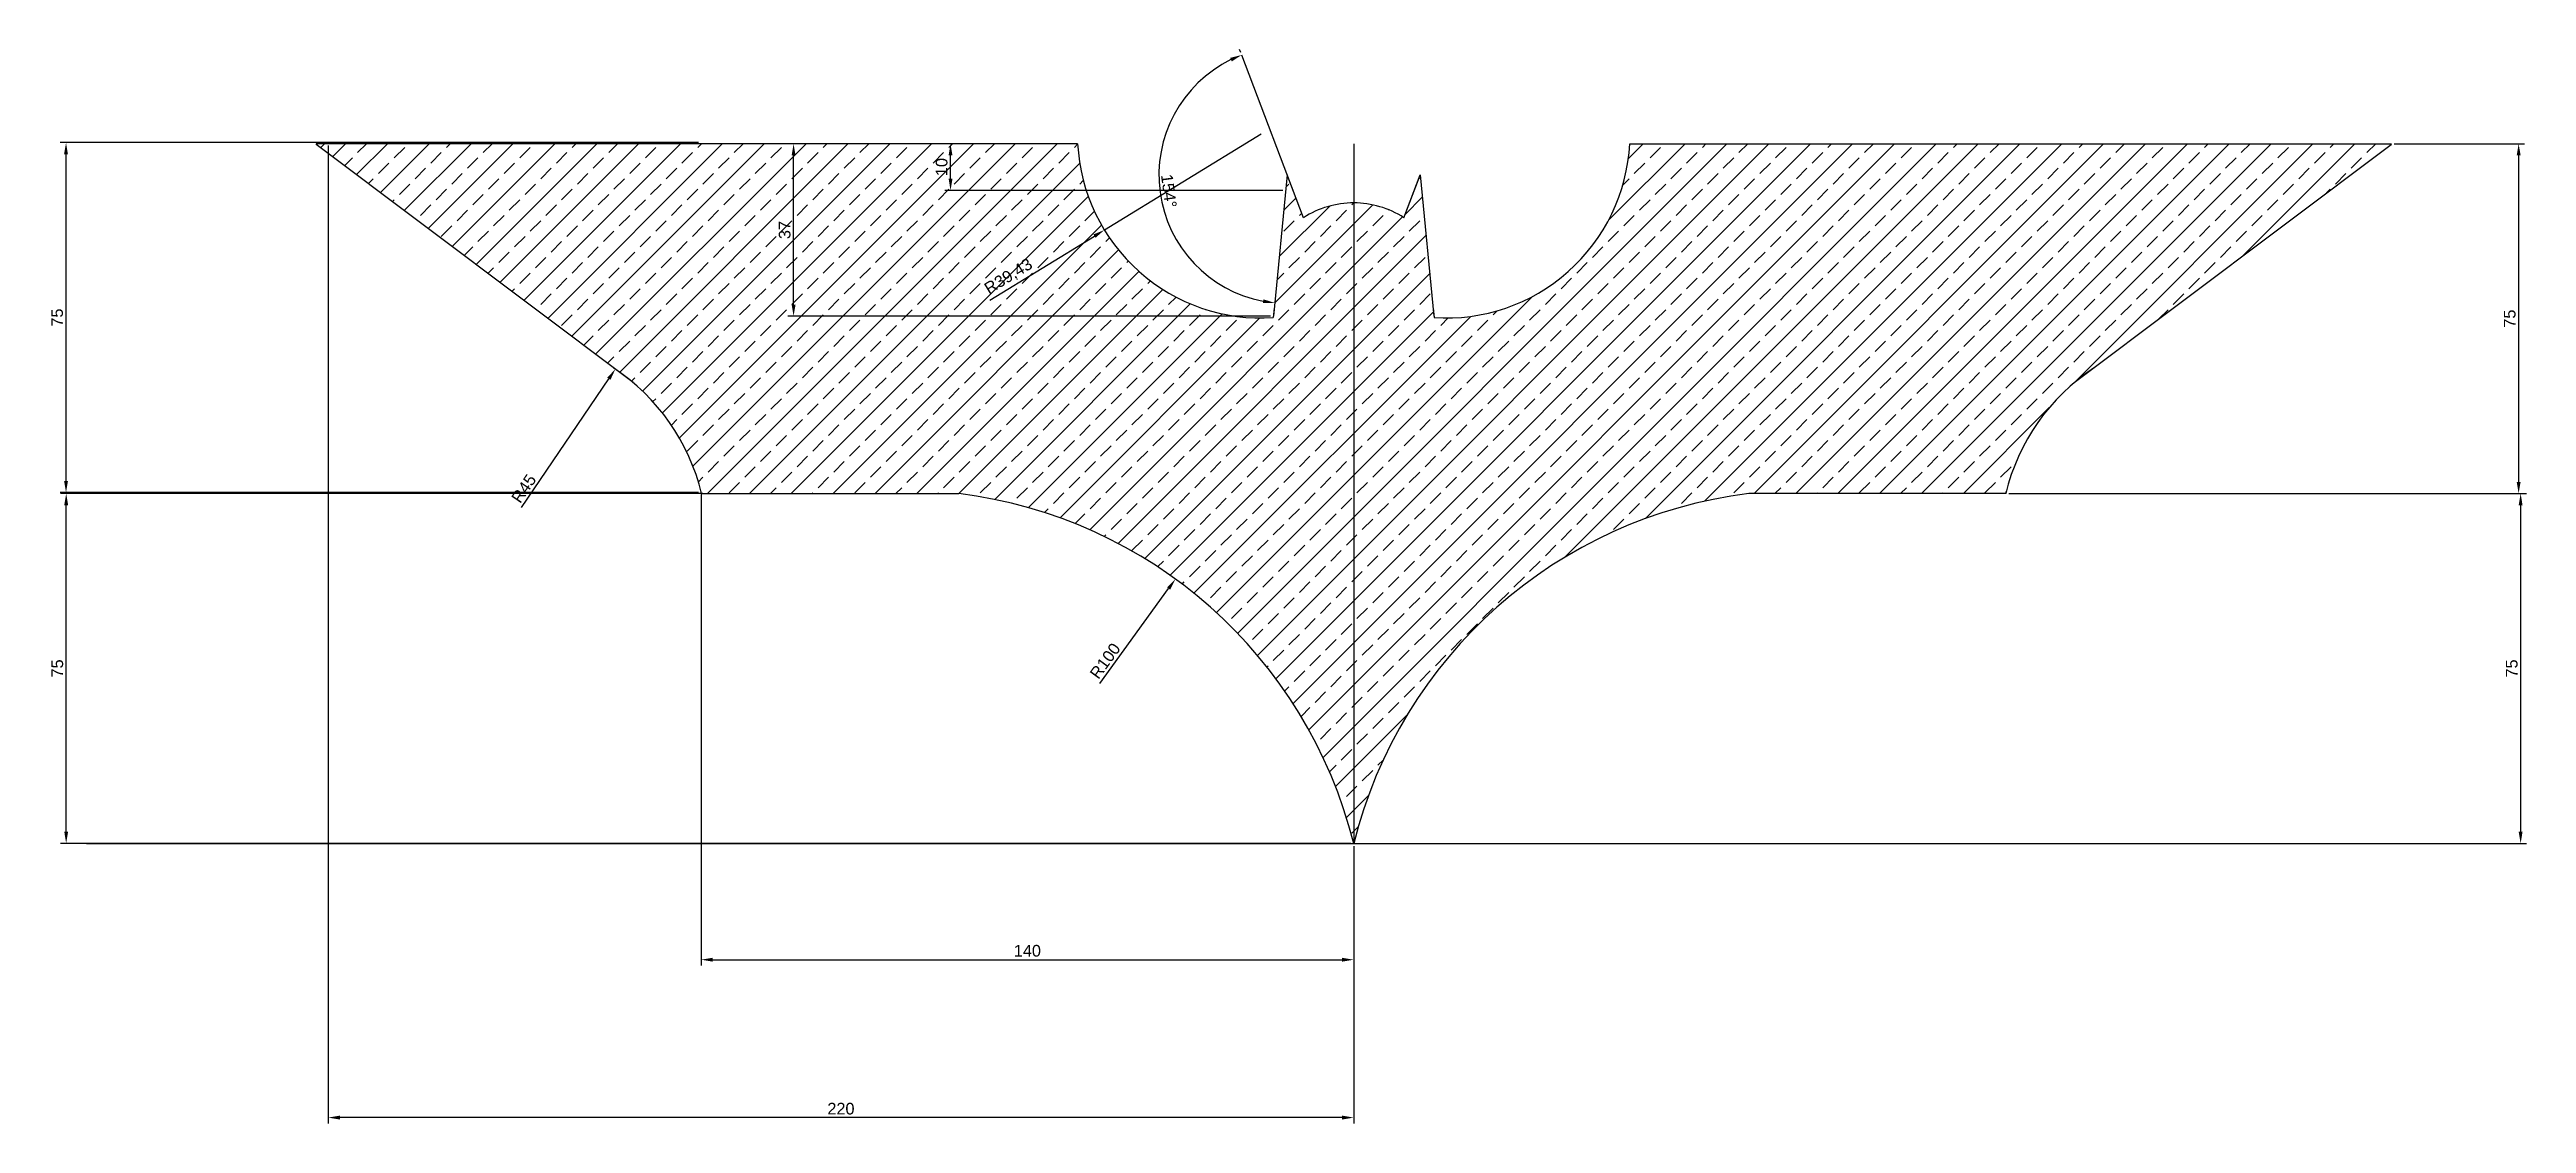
# Model space of a CAD drawing. Header units: millimetres. Extents: x 3969 to 4501, y 2287 to 2517.
import ezdxf

# ---------------------------------------------------------------- set-up
doc = ezdxf.new("R2010")
doc.units = ezdxf.units.MM
doc.styles.get("Standard").update_dxf_attribs({"font": 'arial.ttf'})
doc.dimstyles.new('ISO-25', dxfattribs={"dimtxt": 2.5, "dimasz": 2.5, "dimexe": 1.25, "dimexo": 0.625, "dimtad": 1, "dimtxsty": 'Standard', "dimcen": 2.5, "dimadec": 0, "dimazin": 0, "dimtfac": 1, "dimtmove": 0, "dimatfit": 3, "dimfxl": 1, "dimarcsym": 0})

# ---------------------------------------------------------------- blocks, each defined once
blk = doc.blocks.new('*D2')
at = {"color": 0, "lineweight": -2, "transparency": 16777216}
blk.add_line((4224.96, 2516.86), (4224.72, 2517.49), dxfattribs=at)
blk.add_arc((4234.96, 2490.58), 27.54, 116.0363, 259.187, dxfattribs=at)
at = {"color": 0, "transparency": 16777216}
for points in [[(4222.71, 2515.71), (4223.04, 2514.94), (4225.17, 2516.32)], [(4229.86, 2463.94), (4229.74, 2463.12), (4232.27, 2463.18)]]:
    blk.add_solid(points, dxfattribs=at)
at = {"layer": 'Defpoints', "color": 0, "transparency": 16777216}
for p in [(4225.19, 2516.27), (4208.77, 2499.08), (4234.97, 2490.62), (4238.44, 2481.44), (4231.99, 2460.3)]:
    blk.add_point(p, dxfattribs=at)
at = {"color": 0, "transparency": 16777216, "insert": (4209.55, 2487.18), "char_height": 2.5, "attachment_point": 5, "rotation": 277.6117}
blk.add_mtext('154°', dxfattribs=at)
blk = doc.blocks.new('*D4')
at = {"color": 0, "lineweight": -2, "transparency": 16777216}
for p, q in [((4189.36, 2497.3), (4127.79, 2497.3)), ((4129.04, 2462.8), (4129.04, 2494.8)), ((4231.36, 2460.3), (4127.79, 2460.3))]:
    blk.add_line(p, q, dxfattribs=at)
at = {"color": 0, "transparency": 16777216}
for points in [[(4128.63, 2494.8), (4129.46, 2494.8), (4129.04, 2497.3)], [(4128.63, 2462.8), (4129.46, 2462.8), (4129.04, 2460.3)]]:
    blk.add_solid(points, dxfattribs=at)
at = {"layer": 'Defpoints', "color": 0, "transparency": 16777216}
for p in [(4129.04, 2497.3), (4189.98, 2497.3), (4231.99, 2460.3)]:
    blk.add_point(p, dxfattribs=at)
at = {"color": 0, "transparency": 16777216, "insert": (4127.14, 2478.8), "char_height": 2.5, "attachment_point": 5, "rotation": 90}
blk.add_mtext('37', dxfattribs=at)
blk = doc.blocks.new('*D5')
at = {"color": 0, "lineweight": -2, "transparency": 16777216}
for p, q in [((4189.36, 2497.3), (4161.46, 2497.3)), ((4162.71, 2489.8), (4162.71, 2494.8)), ((4234.02, 2487.3), (4161.46, 2487.3))]:
    blk.add_line(p, q, dxfattribs=at)
at = {"color": 0, "transparency": 16777216}
for points in [[(4162.3, 2494.8), (4163.13, 2494.8), (4162.71, 2497.3)], [(4162.3, 2489.8), (4163.13, 2489.8), (4162.71, 2487.3)]]:
    blk.add_solid(points, dxfattribs=at)
at = {"layer": 'Defpoints', "color": 0, "transparency": 16777216}
for p in [(4162.71, 2497.3), (4189.98, 2497.3), (4234.64, 2487.3)]:
    blk.add_point(p, dxfattribs=at)
at = {"color": 0, "transparency": 16777216, "insert": (4160.81, 2492.3), "char_height": 2.5, "attachment_point": 5, "rotation": 90}
blk.add_mtext('10', dxfattribs=at)
blk = doc.blocks.new('*D11')
at = {"color": 0, "lineweight": -2, "transparency": 16777216}
for p, q in [((4109.54, 2422.31), (3971.74, 2422.31)), ((3972.99, 2349.81), (3972.99, 2419.81)), ((4248.58, 2347.31), (3971.74, 2347.31))]:
    blk.add_line(p, q, dxfattribs=at)
at = {"color": 0, "transparency": 16777216}
for points in [[(3972.58, 2419.81), (3973.41, 2419.81), (3972.99, 2422.31)], [(3972.58, 2349.81), (3973.41, 2349.81), (3972.99, 2347.31)]]:
    blk.add_solid(points, dxfattribs=at)
at = {"layer": 'Defpoints', "color": 0, "transparency": 16777216}
for p in [(3972.99, 2422.31), (4110.16, 2422.31), (4249.2, 2347.31)]:
    blk.add_point(p, dxfattribs=at)
at = {"color": 0, "transparency": 16777216, "insert": (3971.1, 2384.81), "char_height": 2.5, "attachment_point": 5, "rotation": 90}
blk.add_mtext('75', dxfattribs=at)
blk = doc.blocks.new('*D13')
at = {"color": 0, "lineweight": -2, "transparency": 16777216}
for p, q in [((4108.63, 2497.53), (3971.71, 2497.53)), ((3972.96, 2425.03), (3972.96, 2495.03)), ((4108.63, 2422.53), (3971.71, 2422.53))]:
    blk.add_line(p, q, dxfattribs=at)
at = {"color": 0, "transparency": 16777216}
for points in [[(3972.54, 2495.03), (3973.37, 2495.03), (3972.96, 2497.53)], [(3972.54, 2425.03), (3973.37, 2425.03), (3972.96, 2422.53)]]:
    blk.add_solid(points, dxfattribs=at)
at = {"layer": 'Defpoints', "color": 0, "transparency": 16777216}
for p in [(3972.96, 2497.53), (4109.25, 2497.53), (4109.25, 2422.53)]:
    blk.add_point(p, dxfattribs=at)
at = {"color": 0, "transparency": 16777216, "insert": (3971.06, 2460.03), "char_height": 2.5, "attachment_point": 5, "rotation": 90}
blk.add_mtext('75', dxfattribs=at)
blk = doc.blocks.new('*D17')
at = {"color": 0, "lineweight": -2, "transparency": 16777216}
for p, q in [((4109.2, 2422.11), (4109.2, 2321.12)), ((4249.2, 2346.69), (4249.2, 2321.12)), ((4111.7, 2322.37), (4246.7, 2322.37))]:
    blk.add_line(p, q, dxfattribs=at)
at = {"color": 0, "transparency": 16777216}
for points in [[(4111.7, 2322.78), (4111.7, 2321.95), (4109.2, 2322.37)], [(4246.7, 2322.78), (4246.7, 2321.95), (4249.2, 2322.37)]]:
    blk.add_solid(points, dxfattribs=at)
at = {"layer": 'Defpoints', "color": 0, "transparency": 16777216}
for p in [(4109.2, 2422.73), (4249.2, 2347.31), (4249.2, 2322.37)]:
    blk.add_point(p, dxfattribs=at)
at = {"color": 0, "transparency": 16777216, "insert": (4179.2, 2324.27), "char_height": 2.5, "attachment_point": 5}
blk.add_mtext('140', dxfattribs=at)
blk = doc.blocks.new('*D18')
at = {"color": 0, "lineweight": -2, "transparency": 16777216}
for p, q in [((4029.2, 2496.91), (4029.2, 2287.27)), ((4249.2, 2346.67), (4249.2, 2287.27)), ((4246.7, 2288.52), (4031.7, 2288.52))]:
    blk.add_line(p, q, dxfattribs=at)
at = {"color": 0, "transparency": 16777216}
for points in [[(4031.7, 2288.94), (4031.7, 2288.1), (4029.2, 2288.52)], [(4246.7, 2288.94), (4246.7, 2288.1), (4249.2, 2288.52)]]:
    blk.add_solid(points, dxfattribs=at)
at = {"layer": 'Defpoints', "color": 0, "transparency": 16777216}
for p in [(4029.2, 2497.53), (4249.2, 2347.3), (4029.2, 2288.52)]:
    blk.add_point(p, dxfattribs=at)
at = {"color": 0, "transparency": 16777216, "insert": (4139.2, 2290.42), "char_height": 2.5, "attachment_point": 5}
blk.add_mtext('220', dxfattribs=at)
blk = doc.blocks.new('*D19')
at = {"color": 0, "lineweight": -2, "transparency": 16777216}
blk.add_line((4070.7, 2419.31), (4089.41, 2446.91), dxfattribs=at)
at = {"color": 0, "transparency": 16777216}
blk.add_solid([(4089.06, 2447.15), (4089.75, 2446.68), (4090.81, 2448.98)], dxfattribs=at)
at = {"layer": 'Defpoints', "color": 0, "transparency": 16777216}
for p in [(4090.81, 2448.98), (4065.57, 2411.73)]:
    blk.add_point(p, dxfattribs=at)
at = {"color": 0, "transparency": 16777216, "insert": (4071.17, 2423.37), "char_height": 2.5, "attachment_point": 5, "rotation": 55.8756}
blk.add_mtext('R45', dxfattribs=at)
blk = doc.blocks.new('*D20')
at = {"color": 0, "lineweight": -2, "transparency": 16777216}
for p, q in [((4229.36, 2499.38), (4195.72, 2478.8)), ((4171.16, 2463.77), (4193.59, 2477.49))]:
    blk.add_line(p, q, dxfattribs=at)
at = {"color": 0, "transparency": 16777216}
blk.add_solid([(4193.37, 2477.85), (4193.81, 2477.14), (4195.72, 2478.8)], dxfattribs=at)
at = {"layer": 'Defpoints', "color": 0, "transparency": 16777216}
for p in [(4229.36, 2499.38), (4195.72, 2478.8)]:
    blk.add_point(p, dxfattribs=at)
at = {"color": 0, "transparency": 16777216, "insert": (4175.21, 2468.74), "char_height": 2.5, "attachment_point": 5, "rotation": 31.4607}
blk.add_mtext('R39,43', dxfattribs=at)
blk = doc.blocks.new('*D21')
at = {"color": 0, "lineweight": -2, "transparency": 16777216}
blk.add_line((4194.73, 2381.6), (4209.5, 2401.93), dxfattribs=at)
at = {"color": 0, "transparency": 16777216}
blk.add_solid([(4209.17, 2402.18), (4209.84, 2401.69), (4210.97, 2403.95)], dxfattribs=at)
at = {"layer": 'Defpoints', "color": 0, "transparency": 16777216}
for p in [(4210.97, 2403.95), (4152.19, 2323.06)]:
    blk.add_point(p, dxfattribs=at)
at = {"color": 0, "transparency": 16777216, "insert": (4195.89, 2386.42), "char_height": 2.5, "attachment_point": 5, "rotation": 53.9957}
blk.add_mtext('R100', dxfattribs=at)
blk = doc.blocks.new('*D22')
at = {"color": 0, "lineweight": -2, "transparency": 16777216}
for p, q in [((4389.72, 2422.3), (4500.8, 2422.3)), ((4499.55, 2419.8), (4499.55, 2349.8)), ((3977.37, 2347.3), (4500.8, 2347.3))]:
    blk.add_line(p, q, dxfattribs=at)
at = {"color": 0, "transparency": 16777216}
for points in [[(4499.13, 2419.8), (4499.96, 2419.8), (4499.55, 2422.3)], [(4499.13, 2349.8), (4499.96, 2349.8), (4499.55, 2347.3)]]:
    blk.add_solid(points, dxfattribs=at)
at = {"layer": 'Defpoints', "color": 0, "transparency": 16777216}
for p in [(4389.1, 2422.3), (3976.74, 2347.3), (4499.55, 2347.3)]:
    blk.add_point(p, dxfattribs=at)
at = {"color": 0, "transparency": 16777216, "insert": (4497.65, 2384.8), "char_height": 2.5, "attachment_point": 5, "rotation": 90}
blk.add_mtext('75', dxfattribs=at)
blk = doc.blocks.new('*D23')
at = {"color": 0, "lineweight": -2, "transparency": 16777216}
for p, q in [((4472.39, 2497.3), (4500.37, 2497.3)), ((4499.12, 2494.8), (4499.12, 2424.8)), ((4389.83, 2422.3), (4500.37, 2422.3))]:
    blk.add_line(p, q, dxfattribs=at)
at = {"color": 0, "transparency": 16777216}
for points in [[(4498.7, 2494.8), (4499.54, 2494.8), (4499.12, 2497.3)], [(4498.7, 2424.8), (4499.54, 2424.8), (4499.12, 2422.3)]]:
    blk.add_solid(points, dxfattribs=at)
at = {"layer": 'Defpoints', "color": 0, "transparency": 16777216}
for p in [(4471.76, 2497.3), (4389.2, 2422.3), (4499.12, 2422.3)]:
    blk.add_point(p, dxfattribs=at)
at = {"color": 0, "transparency": 16777216, "insert": (4497.22, 2459.8), "char_height": 2.5, "attachment_point": 5, "rotation": 90}
blk.add_mtext('75', dxfattribs=at)

msp = doc.modelspace()

# ---------------------------------------------------------------- hatches: boundary and pattern name
h = msp.add_hatch()
h.set_pattern_fill('ANSI33', color=256)
h.paths.add_polyline_path([(4407.936, 2449.215), (4471.765, 2497.155), (4471.765, 2497.299), (4308.424, 2497.299, -0.4181326), (4266.443, 2460.03), (4266.244, 2462.052), (4263.442, 2490.58), (4259.965, 2481.443, 0.1442868), (4249.203, 2484.615), (4249.203, 2347.311, -0.3100788), (4333.938, 2422.299), (4389.096, 2422.299, -0.1890442)])
h.paths.add_polyline_path([(4249.203, 2484.615, 0.1442868), (4238.44, 2481.443), (4234.963, 2490.58), (4231.989, 2460.299), (4231.962, 2460.03, -0.4181326), (4189.981, 2497.299), (4026.641, 2497.299), (4026.641, 2497.155), (4090.469, 2449.215, -0.1890442), (4109.309, 2422.299), (4164.467, 2422.299, -0.3100788), (4249.203, 2347.311)])
h.paths.add_polyline_path([(4171.058, 2463.417), (4181.731, 2469.947), (4179.042, 2474.342), (4168.369, 2467.811)], flags=24)
h.paths.add_polyline_path([(4129.738, 2476.238), (4129.738, 2481.373), (4124.586, 2481.373), (4124.586, 2476.238)], flags=24)
h.paths.add_polyline_path([(4163.411, 2489.625), (4163.411, 2494.76), (4158.259, 2494.76), (4158.259, 2489.625)], flags=24)

# ---------------------------------------------------------------- linework, layer by layer
for p, q in [((4238.44, 2481.443), (4225.186, 2516.274)), ((4189.981, 2497.299), (4026.641, 2497.299)), ((4026.641, 2497.299), (4026.641, 2497.155)), ((4094.625, 2446.093), (4026.641, 2497.155)), ((4189.981, 2497.299), (4106.641, 2497.299)), ((4249.203, 2497.299), (4249.203, 2347.299)), ((4249.203, 2497.299), (4249.203, 2347.299)), ((4308.424, 2497.299), (4471.765, 2497.299)), ((4308.424, 2497.299), (4391.765, 2497.299)), ((4308.424, 2497.299), (4391.765, 2497.299)), ((4308.424, 2497.299), (4471.765, 2497.299)), ((4403.78, 2446.093), (4471.765, 2497.155)), ((4471.765, 2497.299), (4471.765, 2497.155)), ((4234.966, 2490.616), (4231.989, 2460.299)), ((4238.463, 2481.382), (4234.966, 2490.616)), ((4259.942, 2481.382), (4263.439, 2490.616)), ((4259.942, 2481.382), (4263.439, 2490.616)), ((4259.965, 2481.443), (4263.442, 2490.58)), ((4263.439, 2490.616), (4266.417, 2460.299)), ((4263.439, 2490.616), (4266.417, 2460.299)), ((4232.161, 2462.052), (4231.962, 2460.03)), ((4266.244, 2462.052), (4266.443, 2460.03)), ((4266.244, 2462.052), (4266.443, 2460.03)), ((4109.203, 2422.299), (4109.203, 2422.731)), ((4109.203, 2422.299), (4164.467, 2422.299)), ((4389.203, 2422.299), (4333.938, 2422.299)), ((4389.203, 2422.299), (4389.203, 2422.731))]:
    msp.add_line(p, q)
for centre, radius, start, end in [((4229.359, 2499.377), 39.433, 183.01983, 273.7854), ((4269.046, 2499.377), 39.433, 266.2146, 356.98017), ((4269.046, 2499.377), 39.433, 266.2146, 356.98017), ((4249.203, 2464.769), 19.846, 90, 122.84145), ((4249.203, 2464.769), 19.846, 90, 122.84145), ((4249.203, 2464.769), 19.846, 57.15855, 90), ((4249.203, 2464.769), 19.846, 57.15855, 90), ((4065.568, 2411.733), 45, 13.58099, 56.40141), ((4432.838, 2411.733), 45, 123.59859, 166.41901), ((4152.189, 2323.056), 100, 14.03714, 82.94737), ((4346.217, 2323.056), 100, 97.05263, 165.96286)]:
    msp.add_arc(centre, radius, start, end)

# ---------------------------------------------------------------- dimensions: what is measured, and where the dimension line sits
dim = msp.add_angular_dim_2l(base=(4208.771, 2499.081), line1=((4234.966, 2490.616), (4231.989, 2460.299)), line2=((4238.44, 2481.443), (4225.186, 2516.274)), dimstyle='ISO-25')
dim.commit()
dim.dimension.update_dxf_attribs({"geometry": '*D2', "text_midpoint": (4209.553, 2487.185)})
for base, p1, p2, picture, middle in [((3972.958, 2497.532), (4109.252, 2422.532), (4109.252, 2497.532), '*D13', (3971.062, 2460.032)), ((4129.042, 2497.299), (4231.989, 2460.299), (4189.981, 2497.299), '*D4', (4127.14, 2478.799)), ((4162.713, 2497.299), (4234.641, 2487.299), (4189.981, 2497.299), '*D5', (4160.812, 2492.299)), ((4499.12, 2422.299), (4471.765, 2497.299), (4389.203, 2422.299), '*D23', (4497.223, 2459.799)), ((3972.994, 2422.311), (4249.203, 2347.311), (4110.161, 2422.311), '*D11', (3971.098, 2384.811)), ((4499.547, 2347.299), (4389.096, 2422.299), (3976.744, 2347.299), '*D22', (4497.651, 2384.799))]:
    dim = msp.add_linear_dim(base=base, p1=p1, p2=p2, angle=90, dimstyle='ISO-25')
    dim.commit()
    dim.dimension.update_dxf_attribs({"geometry": picture, "text_midpoint": middle})
for base, p1, p2, picture, middle in [((4029.203, 2288.519), (4249.203, 2347.299), (4029.203, 2497.532), '*D18', (4139.203, 2290.42)), ((4249.203, 2322.368), (4109.203, 2422.731), (4249.203, 2347.311), '*D17', (4179.203, 2324.27))]:
    dim = msp.add_linear_dim(base=base, p1=p1, p2=p2, dimstyle='ISO-25')
    dim.commit()
    dim.dimension.update_dxf_attribs({"geometry": picture, "text_midpoint": middle})
for center, mpoint, picture, middle in [((4229.359, 2499.377), (4195.723, 2478.796), '*D20', (4176.316, 2466.922)), ((4065.568, 2411.733), (4090.812, 2448.984), '*D19', (4072.736, 2422.311)), ((4152.189, 2323.056), (4210.973, 2403.953), '*D21', (4197.424, 2385.307))]:
    dim = msp.add_radius_dim(center=center, mpoint=mpoint, dimstyle='ISO-25')
    dim.commit()
    dim.dimension.update_dxf_attribs({"geometry": picture, "text_midpoint": middle, "dimtype": 164})

doc.saveas('drawing.dxf')
